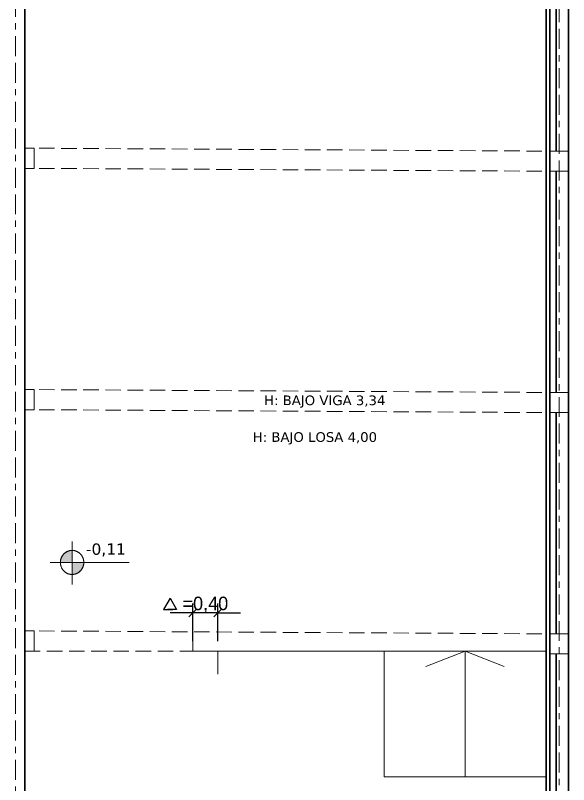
# Model space of a CAD drawing. Header units: metres. Extents: x -163 to 91, y -12 to 67.
# Drawn here: x -138.22 to -129.41, y 16.98 to 29.22 of the extents above; entities that cross this region are included whole.
import ezdxf

# ---------------------------------------------------------------- set-up
doc = ezdxf.new("R2010")
doc.units = ezdxf.units.M
doc.header["$LTSCALE"] = 0.508
doc.header["$PDMODE"] = 1
doc.header["$PDSIZE"] = -2
doc.linetypes.add('STYLE_02', pattern=[0.694425, 0.48607, -0.208355])
doc.linetypes.add('STYLE_07', pattern=[1.875, 0.625, -0.20828, 0.625, -0.20836, 0.06943, -0.13893])
doc.layers.get('0').update_dxf_attribs({"lineweight": 18})
for name, color, linetype, lineweight in [('Muros', 7, 'Continuous', 35), ('None', 7, 'Continuous', 5), ('Zócalo', 7, 'Continuous', 9)]:
    doc.layers.add(name, color=color, linetype=linetype, lineweight=lineweight)
doc.styles.add('HoratioDBol', font='')
doc.styles.add('Verdana', font='verdana.ttf')
doc.styles.get('HoratioDBol').set_extended_font_data('HoratioDBol')
doc.dimstyles.new('personal', dxfattribs={"dimtxt": 0.214974, "dimasz": 0.179989, "dimexe": 0.15, "dimexo": 0.159, "dimgap": 0.001, "dimtad": 1, "dimzin": 3, "dimtxsty": 'HoratioDBol', "dimblk": 'VW_SLASH', "dimcen": 0, "dimdle": 0.001, "dimazin": 0, "dimtfac": 0.8, "dimtix": 1, "dimtmove": 0, "dimatfit": 0, "dimldrblk": 'VW_CONCAVEFILLED', "dimfxl": 0, "dimfrac": 2, "dimtolj": 1, "dimtzin": 3, "dimarcsym": 0})

# ---------------------------------------------------------------- blocks, each defined once
blk = doc.blocks.new('VW_SLASH')
at = {"color": 0, "linetype": 'ByBlock', "lineweight": -2}
blk.add_line((0, 0), (-1, 0), dxfattribs=at)
at = {"layer": 'Zócalo', "color": 0}
blk.add_lwpolyline([(0.354, 0.354), (-0.354, -0.354)], dxfattribs=at)
blk = doc.blocks.new('*D343')
at = {"color": 0, "lineweight": -2, "transparency": 16777216}
for p, q in [((-135.392, 19.263), (-135.392, 19.863)), ((-134.992, 19.263), (-134.992, 19.863)), ((-135.572, 19.713), (-135.752, 19.713)), ((-134.992, 19.713), (-135.392, 19.713)), ((-134.812, 19.713), (-134.632, 19.713))]:
    blk.add_line(p, q, dxfattribs=at)
at = {"layer": 'Defpoints', "color": 0, "lineweight": 0, "transparency": 16777216}
for p in [(-135.392, 19.713), (-135.392, 19.104), (-134.992, 19.104)]:
    blk.add_point(p, dxfattribs=at)
at = {"color": 0, "lineweight": -2, "transparency": 16777216, "xscale": 0.179989013671875, "yscale": 0.179989013671875, "zscale": 0.179989013671875}
blk.add_blockref('VW_SLASH', (-135.392, 19.713), dxfattribs=at)
at = {"color": 0, "lineweight": -2, "transparency": 16777216, "xscale": 0.179989013671875, "yscale": 0.179989013671875, "zscale": 0.179989013671875, "rotation": 180}
blk.add_blockref('VW_SLASH', (-134.992, 19.713), dxfattribs=at)
at = {"color": 0, "lineweight": 5, "transparency": 16777216, "insert": (-135.192, 19.842), "char_height": 0.215, "attachment_point": 5, "style": 'HoratioDBol'}
blk.add_mtext('\\A1;=0,40', dxfattribs=at)
blk = doc.blocks.new('VW_CONCAVEFILLED')
at = {"linetype": 'ByBlock', "lineweight": 0}
blk.add_hatch(color=0, dxfattribs=at).paths.add_polyline_path([(-1.111, 0.298), (-1.079, 0.28), (-1.046, 0.263), (-1.013, 0.247), (-0.98, 0.231), (-0.947, 0.216), (-0.914, 0.201), (-0.88, 0.187), (-0.847, 0.173), (-0.813, 0.16), (-0.779, 0.147), (-0.745, 0.135), (-0.711, 0.123), (-0.677, 0.112), (-0.643, 0.101), (-0.608, 0.091), (-0.574, 0.082), (-0.539, 0.073), (-0.504, 0.064), (-0.469, 0.056), (-0.434, 0.049), (-0.398, 0.042), (-0.363, 0.035), (-0.327, 0.029), (-0.291, 0.024), (-0.255, 0.019), (-0.219, 0.015), (-0.183, 0.011), (-0.147, 0.008), (-0.11, 0.005), (-0.074, 0.003), (-0.037, 0.001), (0, 0), (-0.037, -0.001), (-0.074, -0.003), (-0.11, -0.005), (-0.147, -0.008), (-0.183, -0.011), (-0.219, -0.015), (-0.255, -0.019), (-0.291, -0.024), (-0.327, -0.029), (-0.363, -0.035), (-0.398, -0.042), (-0.434, -0.049), (-0.469, -0.056), (-0.504, -0.064), (-0.539, -0.073), (-0.574, -0.082), (-0.608, -0.091), (-0.643, -0.101), (-0.677, -0.112), (-0.711, -0.123), (-0.745, -0.135), (-0.779, -0.147), (-0.813, -0.16), (-0.847, -0.173), (-0.88, -0.187), (-0.914, -0.201), (-0.947, -0.216), (-0.98, -0.231), (-1.013, -0.247), (-1.046, -0.263), (-1.079, -0.28), (-1.111, -0.298), (-1.097, -0.282), (-1.085, -0.267), (-1.072, -0.25), (-1.061, -0.233), (-1.051, -0.215), (-1.041, -0.197), (-1.032, -0.179), (-1.024, -0.16), (-1.017, -0.141), (-1.011, -0.121), (-1.006, -0.101), (-1.001, -0.081), (-0.998, -0.061), (-0.996, -0.041), (-0.994, -0.02), (-0.994, 0), (-0.994, 0.02), (-0.996, 0.041), (-0.998, 0.061), (-1.001, 0.081), (-1.006, 0.101), (-1.011, 0.121), (-1.017, 0.141), (-1.024, 0.16), (-1.032, 0.179), (-1.041, 0.197), (-1.051, 0.215), (-1.061, 0.233), (-1.072, 0.25), (-1.085, 0.267), (-1.097, 0.282)])
at = {"layer": 'Zócalo', "color": 0}
blk.add_lwpolyline([(-1.111, 0.298), (-1.079, 0.28), (-1.046, 0.263), (-1.013, 0.247), (-0.98, 0.231), (-0.947, 0.216), (-0.914, 0.201), (-0.88, 0.187), (-0.847, 0.173), (-0.813, 0.16), (-0.779, 0.147), (-0.745, 0.135), (-0.711, 0.123), (-0.677, 0.112), (-0.643, 0.101), (-0.608, 0.091), (-0.574, 0.082), (-0.539, 0.073), (-0.504, 0.064), (-0.469, 0.056), (-0.434, 0.049), (-0.398, 0.042), (-0.363, 0.035), (-0.327, 0.029), (-0.291, 0.024), (-0.255, 0.019), (-0.219, 0.015), (-0.183, 0.011), (-0.147, 0.008), (-0.11, 0.005), (-0.074, 0.003), (-0.037, 0.001), (0, 0), (-0.037, -0.001), (-0.074, -0.003), (-0.11, -0.005), (-0.147, -0.008), (-0.183, -0.011), (-0.219, -0.015), (-0.255, -0.019), (-0.291, -0.024), (-0.327, -0.029), (-0.363, -0.035), (-0.398, -0.042), (-0.434, -0.049), (-0.469, -0.056), (-0.504, -0.064), (-0.539, -0.073), (-0.574, -0.082), (-0.608, -0.091), (-0.643, -0.101), (-0.677, -0.112), (-0.711, -0.123), (-0.745, -0.135), (-0.779, -0.147), (-0.813, -0.16), (-0.847, -0.173), (-0.88, -0.187), (-0.914, -0.201), (-0.947, -0.216), (-0.98, -0.231), (-1.013, -0.247), (-1.046, -0.263), (-1.079, -0.28), (-1.111, -0.298), (-1.097, -0.282), (-1.085, -0.267), (-1.072, -0.25), (-1.061, -0.233), (-1.051, -0.215), (-1.041, -0.197), (-1.032, -0.179), (-1.024, -0.16), (-1.017, -0.141), (-1.011, -0.121), (-1.006, -0.101), (-1.001, -0.081), (-0.998, -0.061), (-0.996, -0.041), (-0.994, -0.02), (-0.994, 0), (-0.994, 0.02), (-0.996, 0.041), (-0.998, 0.061), (-1.001, 0.081), (-1.006, 0.101), (-1.011, 0.121), (-1.017, 0.141), (-1.024, 0.16), (-1.032, 0.179), (-1.041, 0.197), (-1.051, 0.215), (-1.061, 0.233), (-1.072, 0.25), (-1.085, 0.267), (-1.097, 0.282)], close=True, dxfattribs=at)
blk = doc.blocks.new('Group')
at = {"color": 0, "linetype": 'Continuous', "lineweight": 20}
blk.add_wipeout([(0.135, 0.461), (0.134, 0.463), (0.133, 0.464), (0.132, 0.465), (0.131, 0.467), (0.13, 0.468), (0.129, 0.469), (0.128, 0.47), (0.127, 0.472), (0.127, 0.473), (0.126, 0.474), (0.125, 0.475), (0.124, 0.476), (0.123, 0.478), (0.122, 0.479), (0.12, 0.48), (0.119, 0.481), (0.118, 0.482), (0.117, 0.483), (0.116, 0.484), (0.115, 0.485), (0.114, 0.487), (0.113, 0.488), (0.112, 0.489), (0.111, 0.49), (0.11, 0.491), (0.109, 0.492), (0.108, 0.493), (0.106, 0.494), (0.105, 0.495), (0.104, 0.496), (0.103, 0.497), (0.102, 0.498), (0.101, 0.499), (0.1, 0.5), (0.098, 0.501), (0.097, 0.502), (0.096, 0.503), (0.095, 0.504), (0.094, 0.504), (0.092, 0.505), (0.091, 0.506), (0.09, 0.507), (0.089, 0.508), (0.087, 0.509), (0.086, 0.51), (0.085, 0.511), (0.084, 0.511), (0.082, 0.512), (0.081, 0.513), (0.08, 0.514), (0.078, 0.515), (0.077, 0.515), (0.076, 0.516), (0.074, 0.517), (0.073, 0.518), (0.072, 0.518), (0.07, 0.519), (0.069, 0.52), (0.068, 0.521), (0.066, 0.521), (0.065, 0.522), (0.063, 0.523), (0.062, 0.523), (0.06, 0.524), (0.059, 0.525), (0.058, 0.525), (0.056, 0.526), (0.055, 0.527), (0.053, 0.527), (0.052, 0.528), (0.05, 0.528), (0.049, 0.529), (0.048, 0.529), (0.046, 0.53), (0.045, 0.53), (0.043, 0.531), (0.042, 0.531), (0.04, 0.532), (0.039, 0.532), (0.038, 0.533), (0.036, 0.533), (0.035, 0.534), (0.033, 0.534), (0.032, 0.535), (0.03, 0.535), (0.029, 0.535), (0.027, 0.536), (0.026, 0.536), (0.024, 0.536), (0.023, 0.537), (0.021, 0.537), (0.02, 0.537), (0.018, 0.538), (0.017, 0.538), (0.015, 0.538), (0.014, 0.538), (0.013, 0.539), (0.011, 0.539), (0.01, 0.539), (0.008, 0.539), (0.007, 0.54), (0.005, 0.54), (0.004, 0.54), (0.002, 0.54), (0.001, 0.54), (-0.001, 0.54), (-0.002, 0.54), (-0.004, 0.541), (-0.005, 0.541), (-0.007, 0.541), (-0.008, 0.541), (-0.01, 0.541), (-0.012, 0.541), (-0.013, 0.541), (-0.015, 0.541), (-0.016, 0.541), (-0.018, 0.541), (-0.019, 0.541), (-0.021, 0.541), (-0.022, 0.541), (-0.024, 0.541), (-0.025, 0.541), (-0.027, 0.541), (-0.028, 0.541), (-0.03, 0.54), (-0.031, 0.54), (-0.033, 0.54), (-0.035, 0.54), (-0.036, 0.54), (-0.038, 0.54), (-0.039, 0.539), (-0.041, 0.539), (-0.042, 0.539), (-0.044, 0.539), (-0.045, 0.539), (-0.047, 0.538), (-0.048, 0.538), (-0.05, 0.538), (-0.051, 0.538), (-0.053, 0.537), (-0.054, 0.537), (-0.056, 0.537), (-0.057, 0.536), (-0.059, 0.536), (-0.06, 0.536), (-0.062, 0.535), (-0.063, 0.535), (-0.065, 0.534), (-0.066, 0.534), (-0.067, 0.534), (-0.069, 0.533), (-0.07, 0.533), (-0.072, 0.532), (-0.073, 0.532), (-0.075, 0.531), (-0.076, 0.531), (-0.078, 0.53), (-0.079, 0.53), (-0.08, 0.529), (-0.082, 0.529), (-0.083, 0.528), (-0.085, 0.528), (-0.086, 0.527), (-0.087, 0.527), (-0.089, 0.526), (-0.09, 0.525), (-0.091, 0.525), (-0.093, 0.524), (-0.094, 0.524), (-0.096, 0.523), (-0.097, 0.522), (-0.098, 0.522), (-0.1, 0.521), (-0.101, 0.52), (-0.102, 0.519), (-0.104, 0.519), (-0.105, 0.518), (-0.106, 0.517), (-0.108, 0.516), (-0.109, 0.516), (-0.11, 0.515), (-0.112, 0.514), (-0.113, 0.513), (-0.114, 0.512), (-0.116, 0.512), (-0.117, 0.511), (-0.118, 0.51), (-0.119, 0.509), (-0.121, 0.508), (-0.122, 0.507), (-0.123, 0.506), (-0.124, 0.505), (-0.126, 0.505), (-0.127, 0.504), (-0.128, 0.503), (-0.129, 0.502), (-0.131, 0.501), (-0.132, 0.5), (-0.133, 0.499), (-0.134, 0.498), (-0.135, 0.497), (-0.137, 0.496), (-0.138, 0.495), (-0.139, 0.494), (-0.14, 0.493), (-0.141, 0.492), (-0.142, 0.491), (-0.144, 0.49), (-0.145, 0.489), (-0.146, 0.488), (-0.147, 0.486), (-0.148, 0.485), (-0.149, 0.484), (-0.15, 0.483), (-0.151, 0.482), (-0.152, 0.481), (-0.153, 0.48), (-0.154, 0.479), (-0.155, 0.478), (-0.156, 0.476), (-0.157, 0.475), (-0.158, 0.474), (-0.159, 0.473), (-0.16, 0.472), (-0.161, 0.471), (-0.162, 0.469), (-0.163, 0.468), (-0.164, 0.467), (-0.165, 0.466), (-0.166, 0.464), (-0.166, 0.463), (-0.167, 0.462), (-0.168, 0.461), (-0.169, 0.459), (-0.17, 0.458), (-0.171, 0.457), (-0.172, 0.456), (-0.172, 0.454), (-0.173, 0.453), (-0.174, 0.452), (-0.175, 0.45), (-0.176, 0.449), (-0.176, 0.448), (-0.177, 0.446), (-0.178, 0.445), (-0.179, 0.444), (-0.179, 0.442), (-0.18, 0.441), (-0.181, 0.439), (-0.181, 0.438), (-0.182, 0.437), (-0.183, 0.435), (-0.184, 0.434), (-0.184, 0.432), (-0.185, 0.431), (-0.185, 0.429), (-0.186, 0.428), (-0.187, 0.427), (-0.187, 0.425), (-0.188, 0.424), (-0.189, 0.422), (-0.189, 0.421), (-0.19, 0.419), (-0.19, 0.418), (-0.191, 0.416), (-0.191, 0.415), (-0.192, 0.413), (-0.192, 0.412), (-0.193, 0.41), (-0.193, 0.409), (-0.194, 0.407), (-0.194, 0.406), (-0.195, 0.404), (-0.195, 0.403), (-0.195, 0.401), (-0.196, 0.4), (-0.196, 0.398), (-0.197, 0.397), (-0.197, 0.395), (-0.197, 0.394), (-0.198, 0.392), (-0.198, 0.391), (-0.198, 0.389), (-0.199, 0.388), (-0.199, 0.386), (-0.199, 0.385), (-0.199, 0.383), (-0.2, 0.382), (-0.2, 0.38), (-0.2, 0.379), (-0.2, 0.377), (-0.2, 0.376), (-0.201, 0.374), (-0.201, 0.373), (-0.201, 0.371), (-0.201, 0.37), (-0.201, 0.368), (-0.201, 0.367), (-0.202, 0.365), (-0.202, 0.363), (-0.202, 0.362), (-0.202, 0.36), (-0.202, 0.359), (-0.202, 0.357), (-0.202, 0.356), (-0.202, 0.354), (-0.202, 0.353), (-0.202, 0.351), (-0.202, 0.349), (-0.202, 0.348), (-0.202, 0.346), (-0.202, 0.345), (-0.202, 0.343), (-0.202, 0.342), (-0.202, 0.34), (-0.202, 0.338), (-0.201, 0.337), (-0.201, 0.335), (-0.201, 0.334), (-0.201, 0.332), (-0.201, 0.33), (-0.201, 0.329), (-0.2, 0.327), (-0.2, 0.326), (-0.2, 0.324), (-0.2, 0.323), (-0.2, 0.321), (-0.199, 0.319), (-0.199, 0.318), (-0.199, 0.316), (-0.199, 0.315), (-0.198, 0.313), (-0.198, 0.312), (-0.198, 0.31), (-0.197, 0.309), (-0.197, 0.307), (-0.197, 0.306), (-0.196, 0.304), (-0.196, 0.303), (-0.196, 0.301), (-0.195, 0.3), (-0.195, 0.298), (-0.194, 0.297), (-0.194, 0.295), (-0.193, 0.294), (-0.193, 0.292), (-0.193, 0.291), (-0.192, 0.289), (-0.192, 0.288), (-0.191, 0.286), (-0.191, 0.285), (-0.19, 0.283), (-0.189, 0.282), (-0.189, 0.28), (-0.188, 0.279), (-0.188, 0.277), (-0.187, 0.276), (-0.187, 0.275), (-0.186, 0.273), (-0.185, 0.272), (-0.185, 0.27), (-0.184, 0.269), (-0.183, 0.268), (-0.183, 0.266), (-0.182, 0.265), (-0.181, 0.263), (-0.181, 0.262), (-0.18, 0.261), (-0.179, 0.259), (-0.179, 0.258), (-0.178, 0.256), (-0.177, 0.255), (-0.176, 0.254), (-0.175, 0.252), (-0.175, 0.251), (-0.174, 0.25), (-0.173, 0.248), (-0.172, 0.247), (-0.171, 0.246), (-0.171, 0.244), (-0.17, 0.243), (-0.169, 0.242), (-0.168, 0.24), (-0.167, 0.239), (-0.166, 0.238), (-0.165, 0.236), (-0.164, 0.235), (-0.163, 0.234), (-0.162, 0.233), (-0.161, 0.231), (-0.16, 0.23), (-0.159, 0.229), (-0.159, 0.228), (-0.158, 0.226), (-0.157, 0.225), (-0.156, 0.224), (-0.155, 0.223), (-0.154, 0.222), (-0.153, 0.22), (-0.151, 0.219), (-0.15, 0.218), (-0.149, 0.217), (-0.148, 0.216), (-0.147, 0.215), (-0.146, 0.214), (-0.145, 0.213), (-0.144, 0.212), (-0.143, 0.21), (-0.142, 0.209), (-0.141, 0.208), (-0.14, 0.207), (-0.139, 0.206), (-0.137, 0.205), (-0.136, 0.204), (-0.135, 0.203), (-0.134, 0.202), (-0.133, 0.201), (-0.132, 0.2), (-0.13, 0.199), (-0.129, 0.198), (-0.128, 0.197), (-0.127, 0.197), (-0.126, 0.196), (-0.124, 0.195), (-0.123, 0.194), (-0.122, 0.193), (-0.121, 0.192), (-0.12, 0.191), (-0.118, 0.19), (-0.117, 0.189), (-0.116, 0.189), (-0.114, 0.188), (-0.113, 0.187), (-0.112, 0.186), (-0.111, 0.185), (-0.109, 0.185), (-0.108, 0.184), (-0.107, 0.183), (-0.105, 0.182), (-0.104, 0.182), (-0.103, 0.181), (-0.101, 0.18), (-0.1, 0.179), (-0.099, 0.179), (-0.097, 0.178), (-0.096, 0.177), (-0.094, 0.177), (-0.093, 0.176), (-0.092, 0.175), (-0.09, 0.175), (-0.089, 0.174), (-0.087, 0.173), (-0.086, 0.173), (-0.085, 0.172), (-0.083, 0.172), (-0.082, 0.171), (-0.08, 0.171), (-0.079, 0.17), (-0.077, 0.17), (-0.076, 0.169), (-0.075, 0.169), (-0.073, 0.168), (-0.072, 0.168), (-0.07, 0.167), (-0.069, 0.167), (-0.067, 0.166), (-0.066, 0.166), (-0.064, 0.165), (-0.063, 0.165), (-0.062, 0.165), (-0.06, 0.164), (-0.059, 0.164), (-0.057, 0.164), (-0.056, 0.163), (-0.054, 0.163), (-0.053, 0.163), (-0.051, 0.162), (-0.05, 0.162), (-0.048, 0.162), (-0.047, 0.161), (-0.045, 0.161), (-0.044, 0.161), (-0.042, 0.161), (-0.041, 0.161), (-0.039, 0.16), (-0.038, 0.16), (-0.036, 0.16), (-0.035, 0.16), (-0.033, 0.16), (-0.032, 0.16), (-0.03, 0.16), (-0.029, 0.159), (-0.027, 0.159), (-0.026, 0.159), (-0.024, 0.159), (-0.023, 0.159), (-0.021, 0.159), (-0.02, 0.159), (-0.018, 0.159), (-0.017, 0.159), (-0.015, 0.159), (-0.014, 0.159), (-0.012, 0.159), (-0.011, 0.159), (-0.009, 0.159), (-0.008, 0.159), (-0.006, 0.159), (-0.005, 0.159), (-0.003, 0.16), (-0.002, 0.16), (0, 0.16), (0.002, 0.16), (0.003, 0.16), (0.005, 0.16), (0.006, 0.161), (0.008, 0.161), (0.009, 0.161), (0.011, 0.161), (0.012, 0.161), (0.014, 0.162), (0.015, 0.162), (0.017, 0.162), (0.018, 0.162), (0.02, 0.163), (0.021, 0.163), (0.023, 0.163), (0.024, 0.164), (0.026, 0.164), (0.027, 0.164), (0.029, 0.165), (0.03, 0.165), (0.032, 0.166), (0.033, 0.166), (0.034, 0.166), (0.036, 0.167), (0.037, 0.167), (0.039, 0.168), (0.04, 0.168), (0.042, 0.169), (0.043, 0.169), (0.045, 0.17), (0.046, 0.17), (0.047, 0.171), (0.049, 0.171), (0.05, 0.172), (0.052, 0.172), (0.053, 0.173), (0.054, 0.174), (0.056, 0.174), (0.057, 0.175), (0.058, 0.175), (0.06, 0.176), (0.061, 0.177), (0.063, 0.177), (0.064, 0.178), (0.065, 0.179), (0.067, 0.179), (0.068, 0.18), (0.069, 0.181), (0.071, 0.182), (0.072, 0.182), (0.073, 0.183), (0.075, 0.184), (0.076, 0.185), (0.077, 0.185), (0.079, 0.186), (0.08, 0.187), (0.081, 0.188), (0.083, 0.189), (0.084, 0.19), (0.085, 0.19), (0.086, 0.191), (0.088, 0.192), (0.089, 0.193), (0.09, 0.194), (0.091, 0.195), (0.093, 0.196), (0.094, 0.197), (0.095, 0.198), (0.096, 0.199), (0.098, 0.2), (0.099, 0.201), (0.1, 0.202), (0.101, 0.203), (0.103, 0.204), (0.104, 0.205), (0.105, 0.206), (0.106, 0.207), (0.107, 0.208), (0.108, 0.209), (0.109, 0.21), (0.111, 0.211), (0.112, 0.212), (0.113, 0.213), (0.114, 0.214), (0.115, 0.215), (0.116, 0.216), (0.117, 0.218), (0.118, 0.219), (0.119, 0.22), (0.12, 0.221), (0.121, 0.222), (0.122, 0.223), (0.123, 0.224), (0.124, 0.226), (0.125, 0.227), (0.126, 0.228), (0.127, 0.229), (0.128, 0.23), (0.129, 0.232), (0.13, 0.233), (0.131, 0.234), (0.132, 0.235), (0.133, 0.236), (0.134, 0.238), (0.135, 0.239), (0.135, 0.24), (0.136, 0.241), (0.137, 0.243), (0.138, 0.244), (0.139, 0.245), (0.14, 0.247), (0.14, 0.248), (0.141, 0.249), (0.142, 0.251), (0.143, 0.252), (0.144, 0.253), (0.144, 0.255), (0.145, 0.256), (0.146, 0.257), (0.147, 0.259), (0.147, 0.26), (0.148, 0.262), (0.149, 0.263), (0.15, 0.264), (0.15, 0.266), (0.151, 0.267), (0.152, 0.269), (0.152, 0.27), (0.153, 0.272), (0.154, 0.273), (0.154, 0.274), (0.155, 0.276), (0.156, 0.277), (0.156, 0.279), (0.157, 0.28), (0.157, 0.282), (0.158, 0.283), (0.158, 0.285), (0.159, 0.286), (0.159, 0.288), (0.16, 0.289), (0.16, 0.291), (0.161, 0.292), (0.161, 0.294), (0.162, 0.295), (0.162, 0.297), (0.163, 0.298), (0.163, 0.3), (0.164, 0.301), (0.164, 0.303), (0.164, 0.304), (0.165, 0.306), (0.165, 0.307), (0.165, 0.309), (0.166, 0.31), (0.166, 0.312), (0.166, 0.313), (0.167, 0.315), (0.167, 0.316), (0.167, 0.318), (0.168, 0.319), (0.168, 0.321), (0.168, 0.322), (0.168, 0.324), (0.168, 0.325), (0.169, 0.327), (0.169, 0.328), (0.169, 0.33), (0.169, 0.331), (0.169, 0.333), (0.169, 0.334), (0.169, 0.336), (0.17, 0.338), (0.17, 0.339), (0.17, 0.341), (0.17, 0.342), (0.17, 0.344), (0.17, 0.345), (0.17, 0.347), (0.17, 0.348), (0.17, 0.35), (0.17, 0.352), (0.17, 0.353), (0.17, 0.355), (0.17, 0.356), (0.17, 0.358), (0.17, 0.359), (0.17, 0.361), (0.17, 0.363), (0.169, 0.364), (0.169, 0.366), (0.169, 0.367), (0.169, 0.369), (0.169, 0.371), (0.169, 0.372), (0.168, 0.374), (0.168, 0.375), (0.168, 0.377), (0.168, 0.378), (0.168, 0.38), (0.167, 0.382), (0.167, 0.383), (0.167, 0.385), (0.167, 0.386), (0.166, 0.388), (0.166, 0.389), (0.166, 0.391), (0.165, 0.392), (0.165, 0.394), (0.165, 0.395), (0.164, 0.397), (0.164, 0.398), (0.164, 0.4), (0.163, 0.401), (0.163, 0.403), (0.162, 0.404), (0.162, 0.406), (0.161, 0.407), (0.161, 0.409), (0.161, 0.41), (0.16, 0.412), (0.16, 0.413), (0.159, 0.415), (0.159, 0.416), (0.158, 0.418), (0.157, 0.419), (0.157, 0.421), (0.156, 0.422), (0.156, 0.423), (0.155, 0.425), (0.155, 0.426), (0.154, 0.428), (0.153, 0.429), (0.153, 0.43), (0.152, 0.432), (0.151, 0.433), (0.151, 0.435), (0.15, 0.436), (0.149, 0.437), (0.149, 0.439), (0.148, 0.44), (0.147, 0.442), (0.147, 0.443), (0.146, 0.444), (0.145, 0.446), (0.144, 0.447), (0.143, 0.448), (0.143, 0.45), (0.142, 0.451), (0.141, 0.452), (0.14, 0.454), (0.139, 0.455), (0.139, 0.456), (0.138, 0.458), (0.137, 0.459), (0.136, 0.46)], dxfattribs=at).dxf.layer = 'None'
at = {"layer": 'None', "linetype": 'Continuous', "lineweight": 0}
for points in [[(-0.016, 0.35), (-0.016, 0.541), (-0.018, 0.541), (-0.019, 0.541), (-0.021, 0.541), (-0.022, 0.541), (-0.024, 0.541), (-0.025, 0.541), (-0.027, 0.541), (-0.028, 0.541), (-0.03, 0.54), (-0.031, 0.54), (-0.033, 0.54), (-0.035, 0.54), (-0.036, 0.54), (-0.038, 0.54), (-0.039, 0.54), (-0.041, 0.539), (-0.042, 0.539), (-0.044, 0.539), (-0.045, 0.539), (-0.047, 0.538), (-0.048, 0.538), (-0.05, 0.538), (-0.051, 0.538), (-0.053, 0.537), (-0.054, 0.537), (-0.055, 0.537), (-0.057, 0.536), (-0.058, 0.536), (-0.06, 0.536), (-0.061, 0.535), (-0.063, 0.535), (-0.064, 0.535), (-0.066, 0.534), (-0.067, 0.534), (-0.069, 0.533), (-0.07, 0.533), (-0.071, 0.532), (-0.073, 0.532), (-0.074, 0.532), (-0.076, 0.531), (-0.077, 0.531), (-0.079, 0.53), (-0.08, 0.529), (-0.081, 0.529), (-0.083, 0.528), (-0.084, 0.528), (-0.086, 0.527), (-0.087, 0.527), (-0.088, 0.526), (-0.09, 0.525), (-0.091, 0.525), (-0.093, 0.524), (-0.094, 0.524), (-0.095, 0.523), (-0.097, 0.522), (-0.098, 0.521), (-0.1, 0.521), (-0.101, 0.52), (-0.102, 0.519), (-0.104, 0.519), (-0.105, 0.518), (-0.106, 0.517), (-0.108, 0.516), (-0.109, 0.515), (-0.11, 0.515), (-0.112, 0.514), (-0.113, 0.513), (-0.114, 0.512), (-0.116, 0.511), (-0.117, 0.511), (-0.118, 0.51), (-0.119, 0.509), (-0.121, 0.508), (-0.122, 0.507), (-0.123, 0.506), (-0.124, 0.505), (-0.126, 0.504), (-0.127, 0.503), (-0.128, 0.503), (-0.129, 0.502), (-0.131, 0.501), (-0.132, 0.5), (-0.133, 0.499), (-0.134, 0.498), (-0.135, 0.497), (-0.136, 0.496), (-0.138, 0.495), (-0.139, 0.494), (-0.14, 0.493), (-0.141, 0.492), (-0.142, 0.491), (-0.143, 0.49), (-0.144, 0.488), (-0.145, 0.487), (-0.146, 0.486), (-0.147, 0.485), (-0.149, 0.484), (-0.15, 0.483), (-0.151, 0.482), (-0.152, 0.481), (-0.153, 0.48), (-0.154, 0.479), (-0.155, 0.477), (-0.156, 0.476), (-0.157, 0.475), (-0.158, 0.474), (-0.159, 0.473), (-0.16, 0.471), (-0.161, 0.47), (-0.162, 0.469), (-0.162, 0.468), (-0.163, 0.467), (-0.164, 0.465), (-0.165, 0.464), (-0.166, 0.463), (-0.167, 0.462), (-0.168, 0.46), (-0.169, 0.459), (-0.17, 0.458), (-0.17, 0.456), (-0.171, 0.455), (-0.172, 0.454), (-0.173, 0.452), (-0.174, 0.451), (-0.175, 0.45), (-0.175, 0.448), (-0.176, 0.447), (-0.177, 0.446), (-0.178, 0.444), (-0.179, 0.443), (-0.179, 0.441), (-0.18, 0.44), (-0.181, 0.439), (-0.181, 0.437), (-0.182, 0.436), (-0.183, 0.434), (-0.184, 0.433), (-0.184, 0.431), (-0.185, 0.43), (-0.185, 0.429), (-0.186, 0.427), (-0.187, 0.426), (-0.187, 0.424), (-0.188, 0.423), (-0.189, 0.421), (-0.189, 0.42), (-0.19, 0.419), (-0.19, 0.417), (-0.191, 0.416), (-0.191, 0.414), (-0.192, 0.413), (-0.192, 0.411), (-0.193, 0.41), (-0.193, 0.408), (-0.194, 0.407), (-0.194, 0.405), (-0.195, 0.404), (-0.195, 0.402), (-0.195, 0.401), (-0.196, 0.399), (-0.196, 0.398), (-0.197, 0.396), (-0.197, 0.395), (-0.197, 0.393), (-0.198, 0.392), (-0.198, 0.39), (-0.198, 0.389), (-0.198, 0.387), (-0.199, 0.386), (-0.199, 0.384), (-0.199, 0.383), (-0.2, 0.381), (-0.2, 0.38), (-0.2, 0.378), (-0.2, 0.377), (-0.2, 0.375), (-0.201, 0.374), (-0.201, 0.372), (-0.201, 0.37), (-0.201, 0.369), (-0.201, 0.367), (-0.201, 0.366), (-0.202, 0.364), (-0.202, 0.363), (-0.202, 0.361), (-0.202, 0.36), (-0.202, 0.358), (-0.202, 0.356), (-0.202, 0.355), (-0.202, 0.353), (-0.202, 0.352), (-0.202, 0.35)], [(-0.016, 0.35), (-0.016, 0.159), (-0.014, 0.159), (-0.013, 0.159), (-0.011, 0.159), (-0.01, 0.159), (-0.008, 0.159), (-0.007, 0.159), (-0.005, 0.159), (-0.004, 0.159), (-0.002, 0.16), (-0.001, 0.16), (0.001, 0.16), (0.003, 0.16), (0.004, 0.16), (0.006, 0.16), (0.007, 0.16), (0.009, 0.161), (0.01, 0.161), (0.012, 0.161), (0.013, 0.161), (0.015, 0.161), (0.016, 0.162), (0.018, 0.162), (0.019, 0.162), (0.021, 0.163), (0.022, 0.163), (0.023, 0.163), (0.025, 0.164), (0.026, 0.164), (0.028, 0.164), (0.029, 0.165), (0.031, 0.165), (0.032, 0.165), (0.034, 0.166), (0.035, 0.166), (0.037, 0.167), (0.038, 0.167), (0.039, 0.168), (0.041, 0.168), (0.042, 0.168), (0.044, 0.169), (0.045, 0.169), (0.047, 0.17), (0.048, 0.171), (0.049, 0.171), (0.051, 0.172), (0.052, 0.172), (0.054, 0.173), (0.055, 0.173), (0.056, 0.174), (0.058, 0.175), (0.059, 0.175), (0.061, 0.176), (0.062, 0.176), (0.063, 0.177), (0.065, 0.178), (0.066, 0.179), (0.068, 0.179), (0.069, 0.18), (0.07, 0.181), (0.072, 0.181), (0.073, 0.182), (0.074, 0.183), (0.076, 0.184), (0.077, 0.184), (0.078, 0.185), (0.08, 0.186), (0.081, 0.187), (0.082, 0.188), (0.084, 0.189), (0.085, 0.189), (0.086, 0.19), (0.087, 0.191), (0.089, 0.192), (0.09, 0.193), (0.091, 0.194), (0.092, 0.195), (0.094, 0.196), (0.095, 0.197), (0.096, 0.197), (0.097, 0.198), (0.099, 0.199), (0.1, 0.2), (0.101, 0.201), (0.102, 0.202), (0.103, 0.203), (0.104, 0.204), (0.106, 0.205), (0.107, 0.206), (0.108, 0.207), (0.109, 0.208), (0.11, 0.209), (0.111, 0.21), (0.112, 0.212), (0.113, 0.213), (0.114, 0.214), (0.116, 0.215), (0.117, 0.216), (0.118, 0.217), (0.119, 0.218), (0.12, 0.219), (0.121, 0.22), (0.122, 0.221), (0.123, 0.223), (0.124, 0.224), (0.125, 0.225), (0.126, 0.226), (0.127, 0.227), (0.128, 0.229), (0.129, 0.23), (0.13, 0.231), (0.13, 0.232), (0.131, 0.233), (0.132, 0.235), (0.133, 0.236), (0.134, 0.237), (0.135, 0.238), (0.136, 0.24), (0.137, 0.241), (0.138, 0.242), (0.138, 0.244), (0.139, 0.245), (0.14, 0.246), (0.141, 0.248), (0.142, 0.249), (0.143, 0.25), (0.143, 0.252), (0.144, 0.253), (0.145, 0.255), (0.146, 0.256), (0.147, 0.257), (0.147, 0.259), (0.148, 0.26), (0.149, 0.261), (0.149, 0.263), (0.15, 0.264), (0.151, 0.266), (0.152, 0.267), (0.152, 0.269), (0.153, 0.27), (0.153, 0.271), (0.154, 0.273), (0.155, 0.274), (0.155, 0.276), (0.156, 0.277), (0.157, 0.279), (0.157, 0.28), (0.158, 0.281), (0.158, 0.283), (0.159, 0.284), (0.159, 0.286), (0.16, 0.287), (0.16, 0.289), (0.161, 0.29), (0.161, 0.292), (0.162, 0.293), (0.162, 0.295), (0.163, 0.296), (0.163, 0.298), (0.163, 0.299), (0.164, 0.301), (0.164, 0.302), (0.165, 0.304), (0.165, 0.305), (0.165, 0.307), (0.166, 0.308), (0.166, 0.31), (0.166, 0.311), (0.166, 0.313), (0.167, 0.314), (0.167, 0.316), (0.167, 0.317), (0.168, 0.319), (0.168, 0.32), (0.168, 0.322), (0.168, 0.323), (0.168, 0.325), (0.169, 0.326), (0.169, 0.328), (0.169, 0.33), (0.169, 0.331), (0.169, 0.333), (0.169, 0.334), (0.17, 0.336), (0.17, 0.337), (0.17, 0.339), (0.17, 0.34), (0.17, 0.342), (0.17, 0.344), (0.17, 0.345), (0.17, 0.347), (0.17, 0.348), (0.17, 0.35)]]:
    blk.add_hatch(color=7, dxfattribs=at).paths.add_polyline_path(points)
at = {"layer": 'None', "color": 0, "linetype": 'Continuous', "lineweight": 20}
for p, q in [((-0.016, 0), (-0.016, 0.684)), ((-0.364, 0.35), (0.892, 0.35))]:
    blk.add_line(p, q, dxfattribs=at)
for points in [[(0.135, 0.461), (0.106, 0.503), (0.015, 0.545), (-0.084, 0.535), (-0.165, 0.476), (-0.206, 0.383), (-0.196, 0.281), (-0.138, 0.197), (-0.048, 0.155), (0.051, 0.165), (0.132, 0.225), (0.174, 0.318), (0.164, 0.42), (0.135, 0.461)], [(-0.016, 0.541), (-0.066, 0.541), (-0.152, 0.49), (-0.202, 0.401), (-0.202, 0.35)], [(-0.016, 0.159), (0.034, 0.159), (0.12, 0.21), (0.17, 0.299), (0.17, 0.35)]]:
    blk.add_open_spline(points, degree=2, dxfattribs=at)
blk = doc.blocks.new('nivel')
at = {"layer": 'None', "color": 0}
blk.add_blockref('Group', (0, 0), dxfattribs=at)

msp = doc.modelspace()

# ---------------------------------------------------------------- linework, layer by layer
at = {"color": 253, "linetype": 'STYLE_02', "lineweight": 5}
for p, q in [((-137.841, 27.104), (-129.767, 27.058)), ((-137.841, 26.784), (-129.767, 26.738)), ((-137.841, 23.264), (-129.767, 23.218)), ((-137.841, 22.944), (-129.767, 22.898)), ((-137.841, 19.424), (-129.767, 19.378)), ((-138.067, 19.104), (-135.392, 19.104))]:
    msp.add_line(p, q, dxfattribs=at)
at = {"lineweight": 30}
for p, q in [((-135.754, 19.944), (-135.858, 19.765)), ((-135.754, 19.944), (-135.649, 19.765)), ((-135.858, 19.765), (-135.712, 19.765)), ((-135.649, 19.765), (-135.795, 19.765))]:
    msp.add_line(p, q, dxfattribs=at)
at = {"layer": 'Muros'}
for p, q in [((-129.407, 43.91), (-129.407, -2.214)), ((-138.067, -4.264), (-138.067, 39.61)), ((-138.067, -4.264), (-138.067, 39.61)), ((-129.767, 34.784), (-129.767, 4.454)), ((-129.707, 34.738), (-129.707, -1.977)), ((-129.607, 30.578), (-129.607, 27.058)), ((-129.607, 26.738), (-129.607, 23.218)), ((-129.607, 22.898), (-129.607, 19.378)), ((-129.607, 19.058), (-129.607, 15.46))]:
    msp.add_line(p, q, dxfattribs=at)
at = {"layer": 'Muros', "linetype": 'Continuous', "lineweight": 0}
for p, q in [((-135.392, 19.474), (-135.392, 19.104)), ((-135.392, 19.104), (-134.992, 19.104)), ((-134.992, 19.104), (-129.767, 19.104)), ((-134.992, 19.104), (-134.992, 18.734)), ((-132.347, 19.104), (-132.347, 17.104)), ((-131.057, 19.104), (-131.681, 18.856)), ((-131.057, 17.104), (-131.057, 19.104)), ((-131.057, 19.104), (-130.434, 18.856)), ((-132.347, 17.104), (-129.767, 17.104))]:
    msp.add_line(p, q, dxfattribs=at)
for points in [[(-138.067, 26.784), (-137.917, 26.784), (-137.917, 27.104), (-138.067, 27.104)], [(-129.407, 26.738), (-129.707, 26.738), (-129.707, 27.058), (-129.407, 27.058)], [(-138.067, 22.944), (-137.917, 22.944), (-137.917, 23.264), (-138.067, 23.264)], [(-129.407, 22.898), (-129.707, 22.898), (-129.707, 23.218), (-129.407, 23.218)], [(-138.067, 19.104), (-137.917, 19.104), (-137.917, 19.424), (-138.067, 19.424)], [(-129.407, 19.058), (-129.707, 19.058), (-129.707, 19.378), (-129.407, 19.378)]]:
    msp.add_lwpolyline(points, close=True, dxfattribs=at)
at = {"layer": 'None', "linetype": 'STYLE_07', "lineweight": 5}
msp.add_line((-138.217, -4.3), (-138.217, 44.36), dxfattribs=at)
msp.add_line((-138.217, -4.3), (-138.217, 44.36), dxfattribs=at)
at = {"layer": 'None', "color": 7, "linetype": 'STYLE_07', "lineweight": 5}
msp.add_line((-129.557, -2.715), (-129.557, 43.76), dxfattribs=at)

# ---------------------------------------------------------------- block references
at = {"layer": 'None', "color": 7}
msp.add_blockref('nivel', (-137.298, 20.164), dxfattribs=at)

# ---------------------------------------------------------------- texts
at = {"layer": 'None', "color": 7, "char_height": 0.15379, "attachment_point": 1, "line_spacing_factor": 1.003239, "style": 'Verdana'}
for s, insert in [('H: BAJO VIGA 3,34', (-134.258, 23.17)), ('H: BAJO LOSA 4,00', (-134.438, 22.586))]:
    msp.add_mtext(s, dxfattribs=dict(at, insert=insert))

# ---------------------------------------------------------------- dimensions: what is measured, and where the dimension line sits
at = {"lineweight": 5}
dim = msp.add_linear_dim(base=(-135.392, 19.713), p1=(-134.992, 19.104), p2=(-135.392, 19.104), text='=0,40', dimstyle='personal', override={"dimpost": '<>'}, dxfattribs=at)
dim.commit()
dim.dimension.update_dxf_attribs({"geometry": '*D343', "text_midpoint": (-135.192, 19.842)})

# ---------------------------------------------------------------- next in the draw order: texts
at = {"layer": 'None', "color": 7, "insert": (-137.172, 20.816), "char_height": 0.1794, "attachment_point": 1, "line_spacing_factor": 1.003239, "style": 'Verdana'}
msp.add_mtext(' -0,11', dxfattribs=at)

doc.saveas('drawing.dxf')
